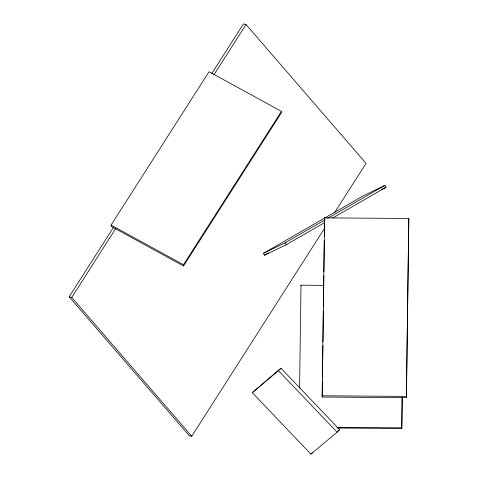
<?xml version="1.0" encoding="UTF-8"?>
<svg xmlns="http://www.w3.org/2000/svg" width="478" height="478" viewBox="0 0 478 478"><rect width="100%" height="100%" fill="white"/><g stroke="black" fill="none" stroke-linecap="round" stroke-linejoin="round"><path stroke-width="0.72" d="M299.598 388.226L301.003 285.181L324.072 285.36M322.154 395.766L324.574 217.854L408.81 218.494L406.425 397.672L322.196 397.033L322.154 395.766L406.39 396.405L406.425 397.672M322.196 397.033L322.405 381.396M322.459 377.68L322.889 345.666M322.943 341.943L323.367 310.682M323.421 306.96L323.845 275.692M323.893 271.97L324.317 240.709M324.377 236.24L324.574 217.854M401.795 428.515L402.189 397.218L401.795 428.515L337.05 428.025M406.39 396.405L408.81 218.494M111.063 225.084L209.017 71.736L281.434 111.374L281.47 112.635L183.522 265.983L111.099 226.345L111.063 225.084L183.48 264.722L183.522 265.983M324.682 228.126L191.744 436.247L189.157 435.595L69.155 296.784L113.734 226.99M211.73 73.57L243.457 23.9L246.039 24.551L366.046 163.362L334.72 212.411M69.155 296.784L71.736 297.43L115.915 228.269M213.911 74.849L246.039 24.551M183.48 264.722L281.434 111.374M252.288 392.671L281.028 368.257L339.643 429.686L337.139 432.202L310.903 454.1L252.288 392.671L281.028 368.257M310.903 454.1L312.409 452.594M337.934 431.114L339.643 429.686M324.861 222.485L286.197 244.748L264.561 255.21L263.474 253.292L363.346 195.777L384.987 185.309L386.069 187.233L332.592 218.028M263.474 253.292L285.109 242.824L325.058 219.82M327.639 218.338L384.987 185.309M264.561 255.21L268.427 252.982M381.48 189.449L386.069 187.233M337.026 427.338L401.777 427.828M278.519 370.767L337.139 432.202M71.736 297.43L191.744 436.247M285.109 242.824L286.197 244.748M301.003 285.181L301.021 285.868"/></g></svg>
